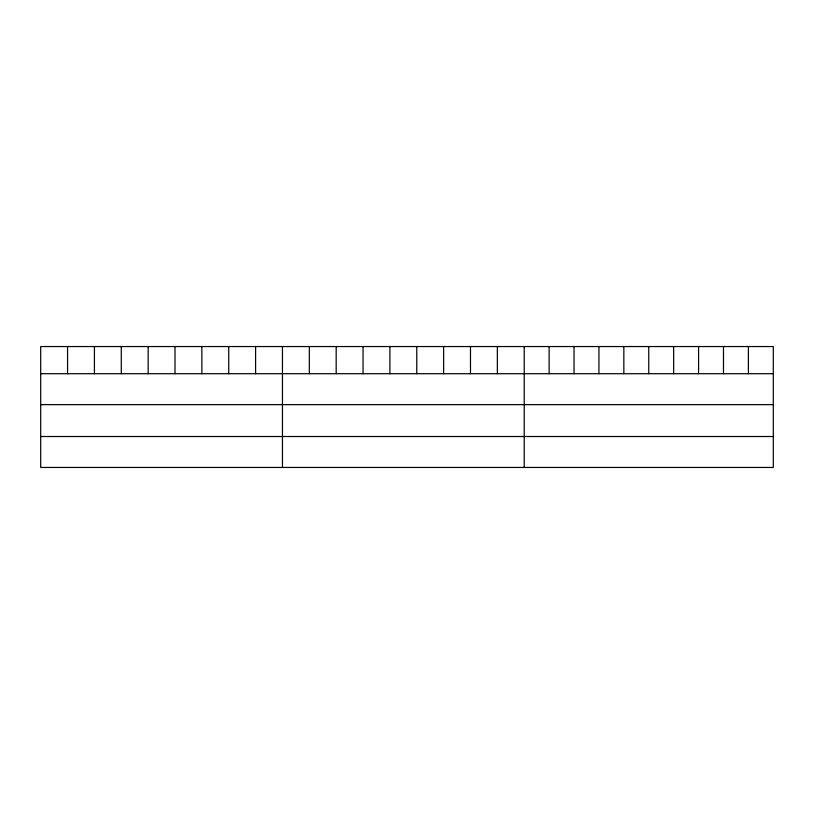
<?xml version="1.0" encoding="UTF-8"?>
<svg xmlns="http://www.w3.org/2000/svg" width="814" height="814" viewBox="0 0 814 814"><rect width="100%" height="100%" fill="white"/><g stroke="black" fill="none" stroke-linecap="round" stroke-linejoin="round"><path stroke-width="1.22" d="M773.3 373.707L773.3 467.45L40.7 467.45L40.7 346.55L773.3 346.55L773.3 373.707L40.7 373.707M40.7 404.639L773.3 404.639M40.7 436.518L773.3 436.518M748.392 346.55L748.392 373.707M723.483 346.55L723.483 373.707M698.575 346.55L698.575 373.707M673.666 346.55L673.666 373.707M648.758 346.55L648.758 373.707M623.85 346.55L623.85 373.707M598.941 346.55L598.941 373.707M574.033 346.55L574.033 373.707M549.124 346.55L549.124 373.707M524.216 346.55L524.216 467.45M497.354 346.55L497.354 373.707M470.492 346.55L470.492 373.707M443.63 346.55L443.63 373.707M416.768 346.55L416.768 373.707M389.906 346.55L389.906 373.707M363.044 346.55L363.044 373.707M336.182 346.55L336.182 373.707M309.32 346.55L309.32 373.707M282.458 346.55L282.458 467.45M255.596 346.55L255.596 373.707M228.734 346.55L228.734 373.707M201.872 346.55L201.872 373.707M175.01 346.55L175.01 373.707M148.148 346.55L148.148 373.707M121.286 346.55L121.286 373.707M94.424 346.55L94.424 373.707M67.562 346.55L67.562 373.707"/></g></svg>
